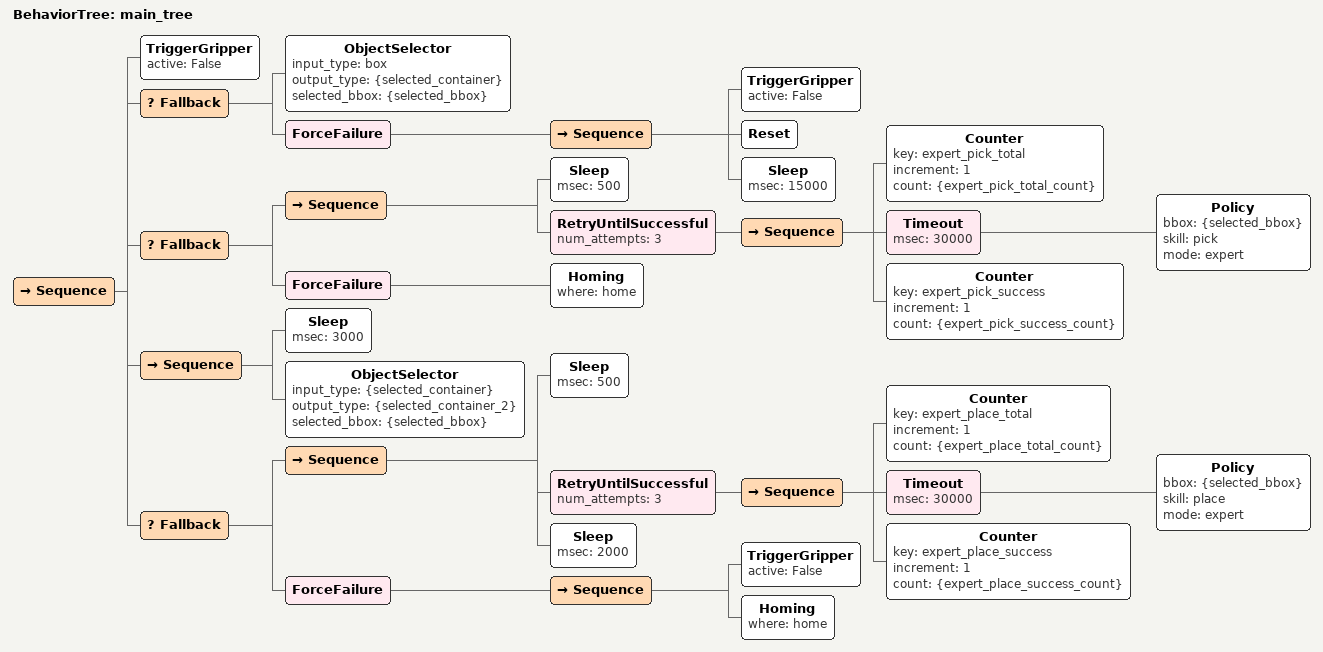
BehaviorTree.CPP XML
<?xml version="1.0" encoding="UTF-8"?>
<root BTCPP_format="4">
  <BehaviorTree ID="main_tree">
    <Sequence>
      <TriggerGripper active="False"/>
      <Fallback>
        <ObjectSelector input_type="box"
                        output_type="{selected_container}"
                        selected_bbox="{selected_bbox}"/>
        <ForceFailure>
          <Sequence>
            <TriggerGripper active="False"/>
            <Reset/>
            <Sleep msec="15000"/>
          </Sequence>
        </ForceFailure>
      </Fallback>
      <Fallback>
        <Sequence>
          <Sleep msec="500"/>
          <RetryUntilSuccessful num_attempts="3">
            <Sequence>
              <Counter key="expert_pick_total"
                       increment="1"
                       count="{expert_pick_total_count}"/>
              <Timeout msec="30000">
                <Policy bbox="{selected_bbox}"
                        skill="pick"
                        mode="expert"/>
              </Timeout>
              <Counter key="expert_pick_success"
                       increment="1"
                       count="{expert_pick_success_count}"/>
            </Sequence>
          </RetryUntilSuccessful>
        </Sequence>
        <ForceFailure>
          <Homing where="home"/>
        </ForceFailure>
      </Fallback>
      <Sequence>
        <Sleep msec="3000"/>
        <ObjectSelector input_type="{selected_container}"
                        output_type="{selected_container_2}"
                        selected_bbox="{selected_bbox}"/>
      </Sequence>
      <Fallback>
        <Sequence>
          <Sleep msec="500"/>
          <RetryUntilSuccessful num_attempts="3">
            <Sequence>
              <Counter key="expert_place_total"
                       increment="1"
                       count="{expert_place_total_count}"/>
              <Timeout msec="30000">
                <Policy bbox="{selected_bbox}"
                        skill="place"
                        mode="expert"/>
              </Timeout>
              <Counter key="expert_place_success"
                       increment="1"
                       count="{expert_place_success_count}"/>
            </Sequence>
          </RetryUntilSuccessful>
          <Sleep msec="2000"/>
        </Sequence>
        <ForceFailure>
          <Sequence>
            <TriggerGripper active="False"/>
            <Homing where="home"/>
          </Sequence>
        </ForceFailure>
      </Fallback>
    </Sequence>
  </BehaviorTree>

</root>
